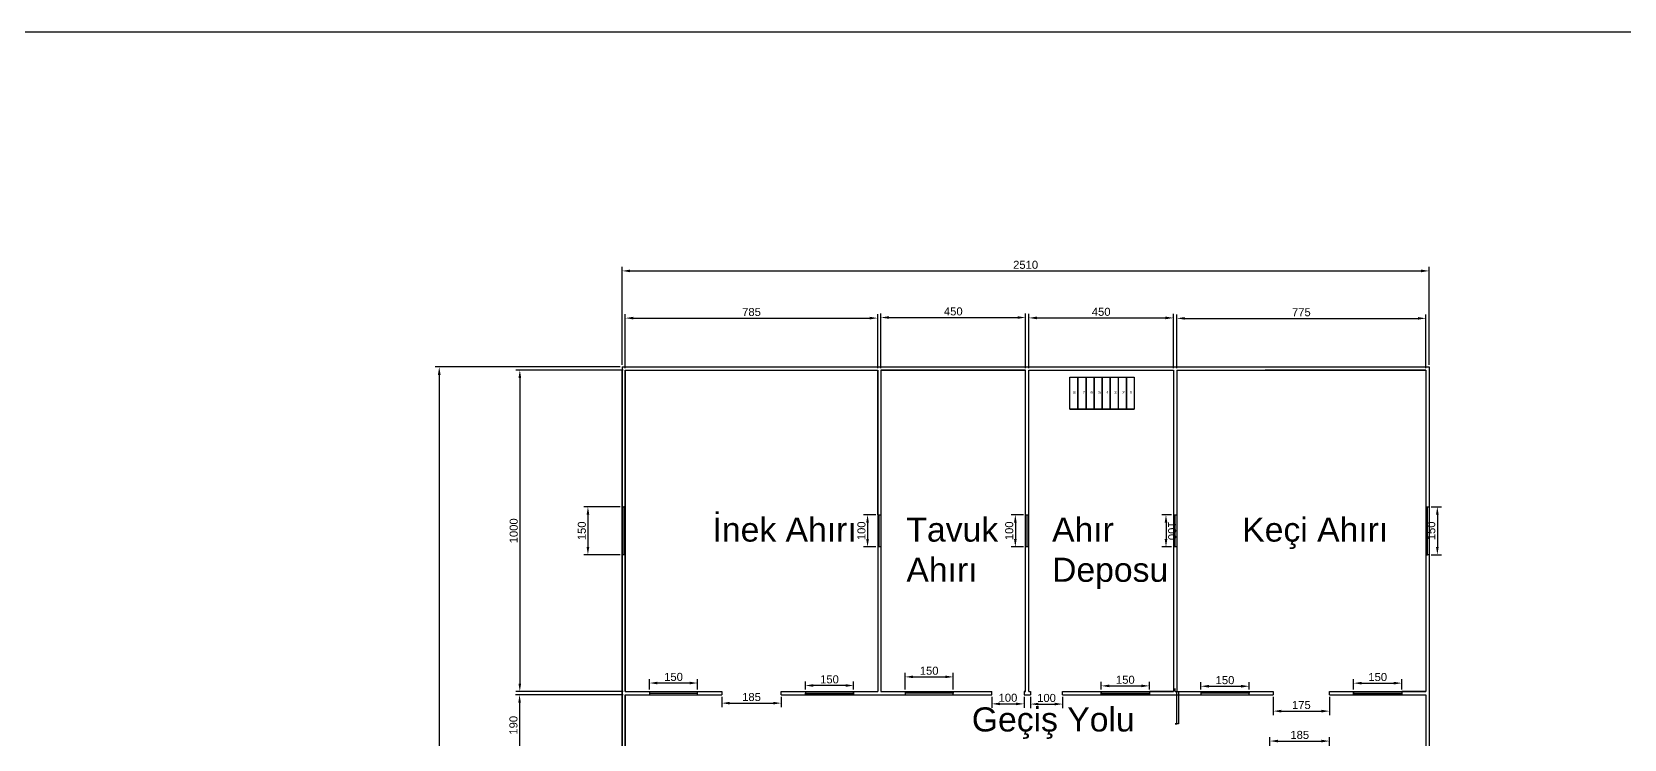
# Model space of a CAD drawing. Header units: millimetres. Extents: x 27207 to 63174, y 4783 to 28482.
# Drawn here: x 48317 to 53269, y 17137 to 19337 of the extents above; entities that cross this region are included whole.
import ezdxf

# ---------------------------------------------------------------- set-up
doc = ezdxf.new("R2010")
doc.units = ezdxf.units.MM
doc.header["$LTSCALE"] = 20
doc.linetypes.add('ACAD_ISO02W100', pattern=[15, 12, -3])
doc.layers.get('Defpoints').update_dxf_attribs({"color": 5})
doc.layers.add('İsimler', color=2, linetype='Continuous')
doc.layers.add('Uzunluklar', color=4, linetype='Continuous', lineweight=211)
doc.styles.add('Arial_3', font='Arial Unicode MS.ttf', dxfattribs={"height": 3})
doc.styles.get("Standard").update_dxf_attribs({"font": 'Arial Unicode MS.ttf'})
doc.dimstyles.new('Decimal-25', dxfattribs={"dimscale": 10, "dimtxt": 2.5, "dimasz": 2.5, "dimexe": 1.25, "dimexo": 0.625, "dimtad": 1, "dimtxsty": 'Standard', "dimcen": 2.5, "dimadec": 0, "dimazin": 0, "dimtfac": 1, "dimtmove": 0, "dimatfit": 3, "dimfxl": 1, "dimarcsym": 0})

# ---------------------------------------------------------------- blocks, each defined once
blk = doc.blocks.new('*D73')
at = {"layer": 'Defpoints', "color": 0, "linetype": 'ACAD_ISO02W100', "ltscale": 70, "transparency": 16777216}
for p in [(52662.9, 18593.6), (50152.9, 18295.1), (52662.9, 18295.1)]:
    blk.add_point(p, dxfattribs=at)
at = {"layer": 'Uzunluklar', "color": 0, "linetype": 'ACAD_ISO02W100', "lineweight": -2, "ltscale": 70, "transparency": 16777216}
for p, q in [((50152.9, 18301.3), (50152.9, 18606.1)), ((50177.9, 18593.6), (52637.9, 18593.6)), ((52662.9, 18301.3), (52662.9, 18606.1))]:
    blk.add_line(p, q, dxfattribs=at)
at = {"layer": 'Uzunluklar', "color": 0, "linetype": 'ACAD_ISO02W100', "ltscale": 70, "transparency": 16777216}
for points in [[(50177.9, 18597.7), (50177.9, 18589.4), (50152.9, 18593.6)], [(52637.9, 18597.7), (52637.9, 18589.4), (52662.9, 18593.6)]]:
    blk.add_solid(points, dxfattribs=at)
at = {"layer": 'Uzunluklar', "color": 0, "linetype": 'ACAD_ISO02W100', "lineweight": 50, "ltscale": 70, "transparency": 16777216, "insert": (51407.9, 18612.5), "char_height": 25, "attachment_point": 5}
blk.add_mtext('2510', dxfattribs=at)
blk = doc.blocks.new('*D74')
at = {"layer": 'Defpoints', "color": 0, "linetype": 'ACAD_ISO02W100', "ltscale": 70, "transparency": 16777216}
for p in [(50152.9, 18295.1), (49584.3, 14275.1), (50152.9, 14275.1)]:
    blk.add_point(p, dxfattribs=at)
at = {"layer": 'Uzunluklar', "color": 0, "linetype": 'ACAD_ISO02W100', "lineweight": -2, "ltscale": 70, "transparency": 16777216}
for p, q in [((50146.7, 18295.1), (49571.8, 18295.1)), ((49584.3, 18270.1), (49584.3, 14300.1)), ((50146.7, 14275.1), (49571.8, 14275.1))]:
    blk.add_line(p, q, dxfattribs=at)
at = {"layer": 'Uzunluklar', "color": 0, "linetype": 'ACAD_ISO02W100', "ltscale": 70, "transparency": 16777216}
for points in [[(49580.1, 18270.1), (49588.4, 18270.1), (49584.3, 18295.1)], [(49580.1, 14300.1), (49588.4, 14300.1), (49584.3, 14275.1)]]:
    blk.add_solid(points, dxfattribs=at)
at = {"layer": 'Uzunluklar', "color": 0, "linetype": 'ACAD_ISO02W100', "lineweight": 50, "ltscale": 70, "transparency": 16777216, "insert": (49565.3, 16285.1), "char_height": 25, "attachment_point": 5, "rotation": 90}
blk.add_mtext('4020', dxfattribs=at)
blk = doc.blocks.new('*D75')
at = {"layer": 'Defpoints', "color": 0, "linetype": 'ACAD_ISO02W100', "ltscale": 70, "transparency": 16777216}
for p in [(50162.9, 18285.1), (49834.8, 17285.1), (50162.9, 17285.1)]:
    blk.add_point(p, dxfattribs=at)
at = {"layer": 'Uzunluklar', "color": 0, "linetype": 'ACAD_ISO02W100', "lineweight": -2, "ltscale": 70, "transparency": 16777216}
for p, q in [((50156.7, 18285.1), (49822.3, 18285.1)), ((49834.8, 18260.1), (49834.8, 17310.1)), ((50156.7, 17285.1), (49822.3, 17285.1))]:
    blk.add_line(p, q, dxfattribs=at)
at = {"layer": 'Uzunluklar', "color": 0, "linetype": 'ACAD_ISO02W100', "ltscale": 70, "transparency": 16777216}
for points in [[(49830.6, 18260.1), (49839, 18260.1), (49834.8, 18285.1)], [(49830.6, 17310.1), (49839, 17310.1), (49834.8, 17285.1)]]:
    blk.add_solid(points, dxfattribs=at)
at = {"layer": 'Uzunluklar', "color": 0, "linetype": 'ACAD_ISO02W100', "lineweight": 50, "ltscale": 70, "transparency": 16777216, "insert": (49815.9, 17785.1), "char_height": 25, "attachment_point": 5, "rotation": 90}
blk.add_mtext('1000', dxfattribs=at)
blk = doc.blocks.new('*D76')
at = {"layer": 'Defpoints', "color": 0, "linetype": 'ACAD_ISO02W100', "ltscale": 70, "transparency": 16777216}
for p in [(50152.9, 17860.1), (50046.6, 17710.1), (50152.9, 17710.1)]:
    blk.add_point(p, dxfattribs=at)
at = {"layer": 'Uzunluklar', "color": 0, "linetype": 'ACAD_ISO02W100', "lineweight": -2, "ltscale": 70, "transparency": 16777216}
for p, q in [((50146.7, 17860.1), (50034.1, 17860.1)), ((50046.6, 17835.1), (50046.6, 17735.1)), ((50146.7, 17710.1), (50034.1, 17710.1))]:
    blk.add_line(p, q, dxfattribs=at)
at = {"layer": 'Uzunluklar', "color": 0, "linetype": 'ACAD_ISO02W100', "ltscale": 70, "transparency": 16777216}
for points in [[(50042.5, 17835.1), (50050.8, 17835.1), (50046.6, 17860.1)], [(50042.5, 17735.1), (50050.8, 17735.1), (50046.6, 17710.1)]]:
    blk.add_solid(points, dxfattribs=at)
at = {"layer": 'Uzunluklar', "color": 0, "linetype": 'ACAD_ISO02W100', "lineweight": 50, "ltscale": 70, "transparency": 16777216, "insert": (50027.7, 17785.1), "char_height": 25, "attachment_point": 5, "rotation": 90}
blk.add_mtext('150', dxfattribs=at)
blk = doc.blocks.new('*D77')
at = {"layer": 'Defpoints', "color": 0, "linetype": 'ACAD_ISO02W100', "ltscale": 70, "transparency": 16777216}
for p in [(50947.9, 18446.8), (50162.9, 18285.1), (50947.9, 18285.1)]:
    blk.add_point(p, dxfattribs=at)
at = {"layer": 'Uzunluklar', "color": 0, "linetype": 'ACAD_ISO02W100', "lineweight": -2, "ltscale": 70, "transparency": 16777216}
for p, q in [((50162.9, 18291.3), (50162.9, 18459.3)), ((50187.9, 18446.8), (50922.9, 18446.8)), ((50947.9, 18291.3), (50947.9, 18459.3))]:
    blk.add_line(p, q, dxfattribs=at)
at = {"layer": 'Uzunluklar', "color": 0, "linetype": 'ACAD_ISO02W100', "ltscale": 70, "transparency": 16777216}
for points in [[(50187.9, 18451), (50187.9, 18442.7), (50162.9, 18446.8)], [(50922.9, 18451), (50922.9, 18442.7), (50947.9, 18446.8)]]:
    blk.add_solid(points, dxfattribs=at)
at = {"layer": 'Uzunluklar', "color": 0, "linetype": 'ACAD_ISO02W100', "lineweight": 50, "ltscale": 70, "transparency": 16777216, "insert": (50555.4, 18465.7), "char_height": 25, "attachment_point": 5}
blk.add_mtext('785', dxfattribs=at)
blk = doc.blocks.new('*D78')
at = {"layer": 'Defpoints', "color": 0, "linetype": 'ACAD_ISO02W100', "ltscale": 70, "transparency": 16777216}
for p in [(51407.9, 18448.6), (50957.9, 18285.1), (51407.9, 18285.1)]:
    blk.add_point(p, dxfattribs=at)
at = {"layer": 'Uzunluklar', "color": 0, "linetype": 'ACAD_ISO02W100', "lineweight": -2, "ltscale": 70, "transparency": 16777216}
for p, q in [((50957.9, 18291.3), (50957.9, 18461.1)), ((50982.9, 18448.6), (51382.9, 18448.6)), ((51407.9, 18291.3), (51407.9, 18461.1))]:
    blk.add_line(p, q, dxfattribs=at)
at = {"layer": 'Uzunluklar', "color": 0, "linetype": 'ACAD_ISO02W100', "ltscale": 70, "transparency": 16777216}
for points in [[(50982.9, 18452.8), (50982.9, 18444.5), (50957.9, 18448.6)], [(51382.9, 18452.8), (51382.9, 18444.5), (51407.9, 18448.6)]]:
    blk.add_solid(points, dxfattribs=at)
at = {"layer": 'Uzunluklar', "color": 0, "linetype": 'ACAD_ISO02W100', "lineweight": 50, "ltscale": 70, "transparency": 16777216, "insert": (51182.9, 18467.5), "char_height": 25, "attachment_point": 5}
blk.add_mtext('450', dxfattribs=at)
blk = doc.blocks.new('*D79')
at = {"layer": 'Defpoints', "color": 0, "linetype": 'ACAD_ISO02W100', "ltscale": 70, "transparency": 16777216}
for p in [(51867.9, 18447.4), (51417.9, 18285.1), (51867.9, 18285.1)]:
    blk.add_point(p, dxfattribs=at)
at = {"layer": 'Uzunluklar', "color": 0, "linetype": 'ACAD_ISO02W100', "lineweight": -2, "ltscale": 70, "transparency": 16777216}
for p, q in [((51417.9, 18291.3), (51417.9, 18459.9)), ((51442.9, 18447.4), (51842.9, 18447.4)), ((51867.9, 18291.3), (51867.9, 18459.9))]:
    blk.add_line(p, q, dxfattribs=at)
at = {"layer": 'Uzunluklar', "color": 0, "linetype": 'ACAD_ISO02W100', "ltscale": 70, "transparency": 16777216}
for points in [[(51442.9, 18451.6), (51442.9, 18443.2), (51417.9, 18447.4)], [(51842.9, 18451.6), (51842.9, 18443.2), (51867.9, 18447.4)]]:
    blk.add_solid(points, dxfattribs=at)
at = {"layer": 'Uzunluklar', "color": 0, "linetype": 'ACAD_ISO02W100', "lineweight": 50, "ltscale": 70, "transparency": 16777216, "insert": (51642.9, 18466.3), "char_height": 25, "attachment_point": 5}
blk.add_mtext('450', dxfattribs=at)
blk = doc.blocks.new('*D80')
at = {"layer": 'Defpoints', "color": 0, "linetype": 'ACAD_ISO02W100', "ltscale": 70, "transparency": 16777216}
for p in [(52652.9, 18446), (51877.9, 18285.1), (52652.9, 18285.1)]:
    blk.add_point(p, dxfattribs=at)
at = {"layer": 'Uzunluklar', "color": 0, "linetype": 'ACAD_ISO02W100', "lineweight": -2, "ltscale": 70, "transparency": 16777216}
for p, q in [((51877.9, 18291.3), (51877.9, 18458.5)), ((51902.9, 18446), (52627.9, 18446)), ((52652.9, 18291.3), (52652.9, 18458.5))]:
    blk.add_line(p, q, dxfattribs=at)
at = {"layer": 'Uzunluklar', "color": 0, "linetype": 'ACAD_ISO02W100', "ltscale": 70, "transparency": 16777216}
for points in [[(51902.9, 18450.2), (51902.9, 18441.9), (51877.9, 18446)], [(52627.9, 18450.2), (52627.9, 18441.9), (52652.9, 18446)]]:
    blk.add_solid(points, dxfattribs=at)
at = {"layer": 'Uzunluklar', "color": 0, "linetype": 'ACAD_ISO02W100', "lineweight": 50, "ltscale": 70, "transparency": 16777216, "insert": (52265.4, 18465), "char_height": 25, "attachment_point": 5}
blk.add_mtext('775', dxfattribs=at)
blk = doc.blocks.new('*D81')
at = {"layer": 'Defpoints', "color": 0, "linetype": 'ACAD_ISO02W100', "ltscale": 70, "transparency": 16777216}
for p in [(50162.9, 17275.1), (49834, 17085.1), (50162.9, 17085.1)]:
    blk.add_point(p, dxfattribs=at)
at = {"layer": 'Uzunluklar', "color": 0, "linetype": 'ACAD_ISO02W100', "lineweight": -2, "ltscale": 70, "transparency": 16777216}
for p, q in [((50156.7, 17275.1), (49821.5, 17275.1)), ((49834, 17250.1), (49834, 17110.1)), ((50156.7, 17085.1), (49821.5, 17085.1))]:
    blk.add_line(p, q, dxfattribs=at)
at = {"layer": 'Uzunluklar', "color": 0, "linetype": 'ACAD_ISO02W100', "ltscale": 70, "transparency": 16777216}
for points in [[(49829.9, 17250.1), (49838.2, 17250.1), (49834, 17275.1)], [(49829.9, 17110.1), (49838.2, 17110.1), (49834, 17085.1)]]:
    blk.add_solid(points, dxfattribs=at)
at = {"layer": 'Uzunluklar', "color": 0, "linetype": 'ACAD_ISO02W100', "lineweight": 50, "ltscale": 70, "transparency": 16777216, "insert": (49815.1, 17180.1), "char_height": 25, "attachment_point": 5, "rotation": 90}
blk.add_mtext('190', dxfattribs=at)
blk = doc.blocks.new('*D85')
at = {"layer": 'Defpoints', "color": 0, "linetype": 'ACAD_ISO02W100', "ltscale": 70, "transparency": 16777216}
for p in [(50462.9, 17275.1), (50647.9, 17275.1), (50647.9, 17249)]:
    blk.add_point(p, dxfattribs=at)
at = {"layer": 'Uzunluklar', "color": 0, "linetype": 'ACAD_ISO02W100', "lineweight": -2, "ltscale": 70, "transparency": 16777216}
for p, q in [((50462.9, 17268.8), (50462.9, 17236.5)), ((50487.9, 17249), (50622.9, 17249)), ((50647.9, 17268.8), (50647.9, 17236.5))]:
    blk.add_line(p, q, dxfattribs=at)
at = {"layer": 'Uzunluklar', "color": 0, "linetype": 'ACAD_ISO02W100', "ltscale": 70, "transparency": 16777216}
for points in [[(50487.9, 17253.1), (50487.9, 17244.8), (50462.9, 17249)], [(50622.9, 17253.1), (50622.9, 17244.8), (50647.9, 17249)]]:
    blk.add_solid(points, dxfattribs=at)
at = {"layer": 'Uzunluklar', "color": 0, "linetype": 'ACAD_ISO02W100', "lineweight": 50, "ltscale": 70, "transparency": 16777216, "insert": (50555.4, 17267.9), "char_height": 25, "attachment_point": 5}
blk.add_mtext('185', dxfattribs=at)
blk = doc.blocks.new('*D86')
at = {"layer": 'Defpoints', "color": 0, "linetype": 'ACAD_ISO02W100', "ltscale": 70, "transparency": 16777216}
for p in [(51302.9, 17275.1), (51402.9, 17275.1), (51402.9, 17246.7)]:
    blk.add_point(p, dxfattribs=at)
at = {"layer": 'Uzunluklar', "color": 0, "linetype": 'ACAD_ISO02W100', "lineweight": -2, "ltscale": 70, "transparency": 16777216}
for p, q in [((51302.9, 17268.8), (51302.9, 17234.2)), ((51327.9, 17246.7), (51377.9, 17246.7)), ((51402.9, 17268.8), (51402.9, 17234.2))]:
    blk.add_line(p, q, dxfattribs=at)
at = {"layer": 'Uzunluklar', "color": 0, "linetype": 'ACAD_ISO02W100', "ltscale": 70, "transparency": 16777216}
for points in [[(51327.9, 17250.9), (51327.9, 17242.6), (51302.9, 17246.7)], [(51377.9, 17250.9), (51377.9, 17242.6), (51402.9, 17246.7)]]:
    blk.add_solid(points, dxfattribs=at)
at = {"layer": 'Uzunluklar', "color": 0, "linetype": 'ACAD_ISO02W100', "lineweight": 50, "ltscale": 70, "transparency": 16777216, "insert": (51352.9, 17265.6), "char_height": 25, "attachment_point": 5}
blk.add_mtext('100', dxfattribs=at)
blk = doc.blocks.new('*D87')
at = {"layer": 'Defpoints', "color": 0, "linetype": 'ACAD_ISO02W100', "ltscale": 70, "transparency": 16777216}
for p in [(51422.9, 17275.1), (51522.9, 17275.1), (51522.9, 17246.1)]:
    blk.add_point(p, dxfattribs=at)
at = {"layer": 'Uzunluklar', "color": 0, "linetype": 'ACAD_ISO02W100', "lineweight": -2, "ltscale": 70, "transparency": 16777216}
for p, q in [((51422.9, 17268.8), (51422.9, 17233.6)), ((51447.9, 17246.1), (51497.9, 17246.1)), ((51522.9, 17268.8), (51522.9, 17233.6))]:
    blk.add_line(p, q, dxfattribs=at)
at = {"layer": 'Uzunluklar', "color": 0, "linetype": 'ACAD_ISO02W100', "ltscale": 70, "transparency": 16777216}
for points in [[(51447.9, 17250.3), (51447.9, 17242), (51422.9, 17246.1)], [(51497.9, 17250.3), (51497.9, 17242), (51522.9, 17246.1)]]:
    blk.add_solid(points, dxfattribs=at)
at = {"layer": 'Uzunluklar', "color": 0, "linetype": 'ACAD_ISO02W100', "lineweight": 50, "ltscale": 70, "transparency": 16777216, "insert": (51472.9, 17265), "char_height": 25, "attachment_point": 5}
blk.add_mtext('100', dxfattribs=at)
blk = doc.blocks.new('*D103')
at = {"layer": 'Defpoints', "color": 0, "linetype": 'ACAD_ISO02W100', "ltscale": 70, "transparency": 16777216}
for p in [(52177.9, 17275.1), (52352.9, 17275.1), (52352.9, 17224.2)]:
    blk.add_point(p, dxfattribs=at)
at = {"layer": 'Uzunluklar', "color": 0, "linetype": 'ACAD_ISO02W100', "lineweight": -2, "ltscale": 70, "transparency": 16777216}
for p, q in [((52177.9, 17268.8), (52177.9, 17211.7)), ((52352.9, 17268.8), (52352.9, 17211.7)), ((52202.9, 17224.2), (52327.9, 17224.2))]:
    blk.add_line(p, q, dxfattribs=at)
at = {"layer": 'Uzunluklar', "color": 0, "linetype": 'ACAD_ISO02W100', "ltscale": 70, "transparency": 16777216}
for points in [[(52202.9, 17228.3), (52202.9, 17220), (52177.9, 17224.2)], [(52327.9, 17228.3), (52327.9, 17220), (52352.9, 17224.2)]]:
    blk.add_solid(points, dxfattribs=at)
at = {"layer": 'Uzunluklar', "color": 0, "linetype": 'ACAD_ISO02W100', "lineweight": 50, "ltscale": 70, "transparency": 16777216, "insert": (52265.4, 17243.1), "char_height": 25, "attachment_point": 5}
blk.add_mtext('175', dxfattribs=at)
blk = doc.blocks.new('*D104')
at = {"layer": 'Defpoints', "color": 0, "linetype": 'ACAD_ISO02W100', "ltscale": 70, "transparency": 16777216}
for p in [(52167.9, 17085.1), (52352.9, 17131), (52352.9, 17085.1)]:
    blk.add_point(p, dxfattribs=at)
at = {"layer": 'Uzunluklar', "color": 0, "linetype": 'ACAD_ISO02W100', "lineweight": -2, "ltscale": 70, "transparency": 16777216}
for p, q in [((52167.9, 17091.3), (52167.9, 17143.5)), ((52352.9, 17091.3), (52352.9, 17143.5)), ((52192.9, 17131), (52327.9, 17131))]:
    blk.add_line(p, q, dxfattribs=at)
at = {"layer": 'Uzunluklar', "color": 0, "linetype": 'ACAD_ISO02W100', "ltscale": 70, "transparency": 16777216}
for points in [[(52192.9, 17135.2), (52192.9, 17126.9), (52167.9, 17131)], [(52327.9, 17135.2), (52327.9, 17126.9), (52352.9, 17131)]]:
    blk.add_solid(points, dxfattribs=at)
at = {"layer": 'Uzunluklar', "color": 0, "linetype": 'ACAD_ISO02W100', "lineweight": 50, "ltscale": 70, "transparency": 16777216, "insert": (52260.4, 17150), "char_height": 25, "attachment_point": 5}
blk.add_mtext('185', dxfattribs=at)
blk = doc.blocks.new('*D105')
at = {"layer": 'Defpoints', "color": 0, "linetype": 'ACAD_ISO02W100', "ltscale": 70, "transparency": 16777216}
for p in [(50947.9, 17835.1), (50916.3, 17735.1), (50947.9, 17735.1)]:
    blk.add_point(p, dxfattribs=at)
at = {"layer": 'Uzunluklar', "color": 0, "linetype": 'ACAD_ISO02W100', "lineweight": -2, "ltscale": 70, "transparency": 16777216}
for p, q in [((50941.7, 17835.1), (50903.8, 17835.1)), ((50916.3, 17810.1), (50916.3, 17760.1)), ((50941.7, 17735.1), (50903.8, 17735.1))]:
    blk.add_line(p, q, dxfattribs=at)
at = {"layer": 'Uzunluklar', "color": 0, "linetype": 'ACAD_ISO02W100', "ltscale": 70, "transparency": 16777216}
for points in [[(50912.1, 17810.1), (50920.5, 17810.1), (50916.3, 17835.1)], [(50912.1, 17760.1), (50920.5, 17760.1), (50916.3, 17735.1)]]:
    blk.add_solid(points, dxfattribs=at)
at = {"layer": 'Uzunluklar', "color": 0, "linetype": 'ACAD_ISO02W100', "lineweight": 50, "ltscale": 70, "transparency": 16777216, "insert": (50897.4, 17785.1), "char_height": 25, "attachment_point": 5, "rotation": 90}
blk.add_mtext('100', dxfattribs=at)
blk = doc.blocks.new('*D106')
at = {"layer": 'Defpoints', "color": 0, "linetype": 'ACAD_ISO02W100', "ltscale": 70, "transparency": 16777216}
for p in [(51407.9, 17835.1), (51375.9, 17735.1), (51407.9, 17735.1)]:
    blk.add_point(p, dxfattribs=at)
at = {"layer": 'Uzunluklar', "color": 0, "linetype": 'ACAD_ISO02W100', "lineweight": -2, "ltscale": 70, "transparency": 16777216}
for p, q in [((51401.7, 17835.1), (51363.4, 17835.1)), ((51375.9, 17810.1), (51375.9, 17760.1)), ((51401.7, 17735.1), (51363.4, 17735.1))]:
    blk.add_line(p, q, dxfattribs=at)
at = {"layer": 'Uzunluklar', "color": 0, "linetype": 'ACAD_ISO02W100', "ltscale": 70, "transparency": 16777216}
for points in [[(51371.7, 17810.1), (51380.1, 17810.1), (51375.9, 17835.1)], [(51371.7, 17760.1), (51380.1, 17760.1), (51375.9, 17735.1)]]:
    blk.add_solid(points, dxfattribs=at)
at = {"layer": 'Uzunluklar', "color": 0, "linetype": 'ACAD_ISO02W100', "lineweight": 50, "ltscale": 70, "transparency": 16777216, "insert": (51357, 17785.1), "char_height": 25, "attachment_point": 5, "rotation": 89.9889}
blk.add_mtext('100', dxfattribs=at)
blk = doc.blocks.new('*D107')
at = {"layer": 'Defpoints', "color": 0, "linetype": 'ACAD_ISO02W100', "ltscale": 70, "transparency": 16777216}
for p in [(51867.8, 17835.1), (51844.5, 17735), (51867.9, 17735.1)]:
    blk.add_point(p, dxfattribs=at)
at = {"layer": 'Uzunluklar', "color": 0, "linetype": 'ACAD_ISO02W100', "lineweight": -2, "ltscale": 70, "transparency": 16777216}
for p, q in [((51861.6, 17835.1), (51831.9, 17835)), ((51844.5, 17810), (51844.5, 17760)), ((51861.7, 17735.1), (51832, 17735))]:
    blk.add_line(p, q, dxfattribs=at)
at = {"layer": 'Uzunluklar', "color": 0, "linetype": 'ACAD_ISO02W100', "ltscale": 70, "transparency": 16777216}
for points in [[(51848.6, 17810.1), (51840.3, 17810), (51844.4, 17835)], [(51848.7, 17760.1), (51840.3, 17760), (51844.5, 17735)]]:
    blk.add_solid(points, dxfattribs=at)
at = {"layer": 'Uzunluklar', "color": 0, "linetype": 'ACAD_ISO02W100', "lineweight": 50, "ltscale": 70, "transparency": 16777216, "insert": (51863.4, 17785.1), "char_height": 25, "attachment_point": 5, "rotation": 270.0467}
blk.add_mtext('100', dxfattribs=at)
blk = doc.blocks.new('*D93')
at = {"layer": 'Defpoints', "color": 0, "linetype": 'ACAD_ISO02W100', "ltscale": 70, "transparency": 16777216}
for p in [(52662.9, 17860.1), (52662.9, 17710.1), (52688.4, 17710.1)]:
    blk.add_point(p, dxfattribs=at)
at = {"layer": 'Uzunluklar', "color": 0, "linetype": 'ACAD_ISO02W100', "lineweight": -2, "ltscale": 70, "transparency": 16777216}
for p, q in [((52669.2, 17860.1), (52700.9, 17860.1)), ((52688.4, 17835.1), (52688.4, 17735.1)), ((52669.2, 17710.1), (52700.9, 17710.1))]:
    blk.add_line(p, q, dxfattribs=at)
at = {"layer": 'Uzunluklar', "color": 0, "linetype": 'ACAD_ISO02W100', "ltscale": 70, "transparency": 16777216}
for points in [[(52684.2, 17835.1), (52692.5, 17835.1), (52688.4, 17860.1)], [(52684.2, 17735.1), (52692.5, 17735.1), (52688.4, 17710.1)]]:
    blk.add_solid(points, dxfattribs=at)
at = {"layer": 'Uzunluklar', "color": 0, "linetype": 'ACAD_ISO02W100', "lineweight": 50, "ltscale": 70, "transparency": 16777216, "insert": (52669.5, 17785.1), "char_height": 25, "attachment_point": 5, "rotation": 90}
blk.add_mtext('150', dxfattribs=at)
blk = doc.blocks.new('*D94')
at = {"layer": 'Defpoints', "color": 0, "linetype": 'ACAD_ISO02W100', "ltscale": 70, "transparency": 16777216}
for p in [(51032.9, 17285.1), (51182.9, 17330.7), (51182.9, 17285.1)]:
    blk.add_point(p, dxfattribs=at)
at = {"layer": 'Uzunluklar', "color": 0, "linetype": 'ACAD_ISO02W100', "lineweight": -2, "ltscale": 70, "transparency": 16777216}
for p, q in [((51032.9, 17291.3), (51032.9, 17343.2)), ((51182.9, 17291.3), (51182.9, 17343.2)), ((51057.9, 17330.7), (51157.9, 17330.7))]:
    blk.add_line(p, q, dxfattribs=at)
at = {"layer": 'Uzunluklar', "color": 0, "linetype": 'ACAD_ISO02W100', "ltscale": 70, "transparency": 16777216}
for points in [[(51057.9, 17334.9), (51057.9, 17326.6), (51032.9, 17330.7)], [(51157.9, 17334.9), (51157.9, 17326.6), (51182.9, 17330.7)]]:
    blk.add_solid(points, dxfattribs=at)
at = {"layer": 'Uzunluklar', "color": 0, "linetype": 'ACAD_ISO02W100', "lineweight": 50, "ltscale": 70, "transparency": 16777216, "insert": (51107.9, 17349.7), "char_height": 25, "attachment_point": 5}
blk.add_mtext('150', dxfattribs=at)
blk = doc.blocks.new('*D95')
at = {"layer": 'Defpoints', "color": 0, "linetype": 'ACAD_ISO02W100', "ltscale": 70, "transparency": 16777216}
for p in [(50722.9, 17303.9), (50722.9, 17285.1), (50872.9, 17285.1)]:
    blk.add_point(p, dxfattribs=at)
at = {"layer": 'Uzunluklar', "color": 0, "linetype": 'ACAD_ISO02W100', "lineweight": -2, "ltscale": 70, "transparency": 16777216}
for p, q in [((50722.9, 17291.3), (50722.9, 17316.4)), ((50847.9, 17303.9), (50747.9, 17303.9)), ((50872.9, 17291.3), (50872.9, 17316.4))]:
    blk.add_line(p, q, dxfattribs=at)
at = {"layer": 'Uzunluklar', "color": 0, "linetype": 'ACAD_ISO02W100', "ltscale": 70, "transparency": 16777216}
for points in [[(50747.9, 17308), (50747.9, 17299.7), (50722.9, 17303.9)], [(50847.9, 17308), (50847.9, 17299.7), (50872.9, 17303.9)]]:
    blk.add_solid(points, dxfattribs=at)
at = {"layer": 'Uzunluklar', "color": 0, "linetype": 'ACAD_ISO02W100', "lineweight": 50, "ltscale": 70, "transparency": 16777216, "insert": (50797.9, 17322.8), "char_height": 25, "attachment_point": 5}
blk.add_mtext('150', dxfattribs=at)
blk = doc.blocks.new('*D96')
at = {"layer": 'Defpoints', "color": 0, "linetype": 'ACAD_ISO02W100', "ltscale": 70, "transparency": 16777216}
for p in [(50237.9, 17311.6), (50237.9, 17285.1), (50387.9, 17285.1)]:
    blk.add_point(p, dxfattribs=at)
at = {"layer": 'Uzunluklar', "color": 0, "linetype": 'ACAD_ISO02W100', "lineweight": -2, "ltscale": 70, "transparency": 16777216}
for p, q in [((50237.9, 17291.3), (50237.9, 17324.1)), ((50362.9, 17311.6), (50262.9, 17311.6)), ((50387.9, 17291.3), (50387.9, 17324.1))]:
    blk.add_line(p, q, dxfattribs=at)
at = {"layer": 'Uzunluklar', "color": 0, "linetype": 'ACAD_ISO02W100', "ltscale": 70, "transparency": 16777216}
for points in [[(50262.9, 17315.7), (50262.9, 17307.4), (50237.9, 17311.6)], [(50362.9, 17315.7), (50362.9, 17307.4), (50387.9, 17311.6)]]:
    blk.add_solid(points, dxfattribs=at)
at = {"layer": 'Uzunluklar', "color": 0, "linetype": 'ACAD_ISO02W100', "lineweight": 50, "ltscale": 70, "transparency": 16777216, "insert": (50312.9, 17330.5), "char_height": 25, "attachment_point": 5}
blk.add_mtext('150', dxfattribs=at)
blk = doc.blocks.new('*D97')
at = {"layer": 'Defpoints', "color": 0, "linetype": 'ACAD_ISO02W100', "ltscale": 70, "transparency": 16777216}
for p in [(51642.9, 17285.1), (51792.9, 17302.7), (51792.9, 17285.1)]:
    blk.add_point(p, dxfattribs=at)
at = {"layer": 'Uzunluklar', "color": 0, "linetype": 'ACAD_ISO02W100', "lineweight": -2, "ltscale": 70, "transparency": 16777216}
for p, q in [((51642.9, 17291.3), (51642.9, 17315.2)), ((51667.9, 17302.7), (51767.9, 17302.7)), ((51792.9, 17291.3), (51792.9, 17315.2))]:
    blk.add_line(p, q, dxfattribs=at)
at = {"layer": 'Uzunluklar', "color": 0, "linetype": 'ACAD_ISO02W100', "ltscale": 70, "transparency": 16777216}
for points in [[(51667.9, 17306.8), (51667.9, 17298.5), (51642.9, 17302.7)], [(51767.9, 17306.8), (51767.9, 17298.5), (51792.9, 17302.7)]]:
    blk.add_solid(points, dxfattribs=at)
at = {"layer": 'Uzunluklar', "color": 0, "linetype": 'ACAD_ISO02W100', "lineweight": 50, "ltscale": 70, "transparency": 16777216, "insert": (51717.9, 17321.6), "char_height": 25, "attachment_point": 5}
blk.add_mtext('150', dxfattribs=at)
blk = doc.blocks.new('*D98')
at = {"layer": 'Defpoints', "color": 0, "linetype": 'ACAD_ISO02W100', "ltscale": 70, "transparency": 16777216}
for p in [(51952.9, 17285.1), (52102.9, 17301.6), (52102.9, 17285.1)]:
    blk.add_point(p, dxfattribs=at)
at = {"layer": 'Uzunluklar', "color": 0, "linetype": 'ACAD_ISO02W100', "lineweight": -2, "ltscale": 70, "transparency": 16777216}
for p, q in [((51952.9, 17291.3), (51952.9, 17314.1)), ((51977.9, 17301.6), (52077.9, 17301.6)), ((52102.9, 17291.3), (52102.9, 17314.1))]:
    blk.add_line(p, q, dxfattribs=at)
at = {"layer": 'Uzunluklar', "color": 0, "linetype": 'ACAD_ISO02W100', "ltscale": 70, "transparency": 16777216}
for points in [[(51977.9, 17305.7), (51977.9, 17297.4), (51952.9, 17301.6)], [(52077.9, 17305.7), (52077.9, 17297.4), (52102.9, 17301.6)]]:
    blk.add_solid(points, dxfattribs=at)
at = {"layer": 'Uzunluklar', "color": 0, "linetype": 'ACAD_ISO02W100', "lineweight": 50, "ltscale": 70, "transparency": 16777216, "insert": (52027.9, 17320.5), "char_height": 25, "attachment_point": 5}
blk.add_mtext('150', dxfattribs=at)
blk = doc.blocks.new('*D99')
at = {"layer": 'Defpoints', "color": 0, "linetype": 'ACAD_ISO02W100', "ltscale": 70, "transparency": 16777216}
for p in [(52427.9, 17285.1), (52577.9, 17311.2), (52577.9, 17285.1)]:
    blk.add_point(p, dxfattribs=at)
at = {"layer": 'Uzunluklar', "color": 0, "linetype": 'ACAD_ISO02W100', "lineweight": -2, "ltscale": 70, "transparency": 16777216}
for p, q in [((52427.9, 17291.3), (52427.9, 17323.7)), ((52452.9, 17311.2), (52552.9, 17311.2)), ((52577.9, 17291.3), (52577.9, 17323.7))]:
    blk.add_line(p, q, dxfattribs=at)
at = {"layer": 'Uzunluklar', "color": 0, "linetype": 'ACAD_ISO02W100', "ltscale": 70, "transparency": 16777216}
for points in [[(52452.9, 17315.3), (52452.9, 17307), (52427.9, 17311.2)], [(52552.9, 17315.3), (52552.9, 17307), (52577.9, 17311.2)]]:
    blk.add_solid(points, dxfattribs=at)
at = {"layer": 'Uzunluklar', "color": 0, "linetype": 'ACAD_ISO02W100', "lineweight": 50, "ltscale": 70, "transparency": 16777216, "insert": (52502.9, 17330.1), "char_height": 25, "attachment_point": 5}
blk.add_mtext('150', dxfattribs=at)

msp = doc.modelspace()

# ---------------------------------------------------------------- linework, layer by layer
for p, q in [((50152.911, 18295.067), (52662.911, 18295.067)), ((50152.911, 18295.067), (50152.911, 17285.067)), ((50152.911, 14285.067), (50152.911, 18285.067)), ((50162.911, 17285.067), (50162.911, 18285.067)), ((50162.911, 18285.067), (50947.911, 18285.067)), ((50162.911, 18285.067), (50162.911, 17285.067)), ((50162.911, 18285.067), (50170.911, 18285.067)), ((50170.911, 18285.067), (50947.911, 18285.067)), ((50947.911, 18285.067), (50947.911, 17285.067)), ((50947.911, 18285.067), (50947.911, 17835.067)), ((50947.911, 17845.067), (50947.911, 18285.067)), ((50957.911, 18285.067), (50960.911, 18285.067)), ((50957.911, 18285.067), (50960.911, 18285.067)), ((51407.911, 18285.067), (50957.911, 18285.067)), ((50957.911, 18285.067), (50957.911, 17285.067)), ((50960.911, 18285.067), (51407.911, 18285.067)), ((51407.911, 17285.067), (51407.911, 18285.067)), ((51417.911, 17285.067), (51417.911, 18285.067)), ((51417.911, 18285.067), (51867.911, 18285.067)), ((51417.911, 18285.067), (51867.911, 18285.067)), ((51867.911, 18285.067), (51867.911, 17285.067)), ((51877.911, 18285.067), (52152.911, 18285.067)), ((51877.911, 18285.067), (51877.911, 17285.067)), ((52152.911, 18285.067), (52652.911, 18285.067)), ((52652.911, 18285.067), (52152.911, 18285.067)), ((52652.911, 18285.067), (52652.911, 17285.067)), ((52652.911, 18285.067), (52652.911, 17860.067)), ((52662.911, 18295.067), (52662.911, 14275.067)), ((51545.234, 18163.544), (51545.234, 18263.544)), ((51545.234, 18263.544), (51745.234, 18263.544)), ((51570.234, 18163.544), (51570.234, 18263.544)), ((51571.234, 18163.544), (51571.234, 18263.544)), ((51576.758, 18263.544), (51615.246, 18263.544)), ((51596.234, 18163.544), (51596.234, 18263.544)), ((51597.234, 18163.544), (51597.234, 18263.544)), ((51621.234, 18163.544), (51621.234, 18263.544)), ((51622.234, 18163.544), (51622.234, 18263.544)), ((51646.234, 18163.544), (51646.234, 18263.544)), ((51647.234, 18163.544), (51647.234, 18263.544)), ((51667.629, 18263.544), (51722.956, 18263.544)), ((51671.234, 18163.544), (51671.234, 18263.544)), ((51672.234, 18163.544), (51672.234, 18263.544)), ((51696.234, 18163.544), (51696.234, 18263.544)), ((51697.234, 18163.544), (51697.234, 18263.544)), ((51721.234, 18163.544), (51721.234, 18263.544)), ((51722.234, 18163.544), (51722.234, 18263.544)), ((51745.234, 18263.544), (51745.234, 18163.544)), ((51745.234, 18232.757), (51745.234, 18187.657)), ((51745.234, 18163.544), (51545.234, 18163.544)), ((51745.234, 18162.544), (51545.234, 18162.544)), ((50152.911, 17710.067), (50152.911, 17860.067)), ((50152.911, 17860.067), (50162.911, 17860.067)), ((50162.911, 17860.067), (50157.911, 17860.067)), ((50157.911, 17860.067), (50157.911, 17710.067)), ((50947.911, 17835.067), (50947.911, 17845.067)), ((50947.911, 17835.067), (50957.911, 17835.067)), ((50952.911, 17735.067), (50952.911, 17835.067)), ((51407.93, 17835.067), (51417.93, 17835.067)), ((51412.93, 17735.067), (51412.93, 17835.067)), ((51867.829, 17835.067), (51877.829, 17835.067)), ((51872.829, 17735.067), (51872.829, 17835.067)), ((52652.911, 17860.067), (52662.911, 17860.067)), ((52657.911, 17710.067), (52657.911, 17860.067)), ((52662.911, 17860.067), (52662.911, 17710.067)), ((50957.911, 17735.067), (50947.911, 17735.067)), ((51417.93, 17735.067), (51407.93, 17735.067)), ((51877.829, 17735.067), (51867.829, 17735.067)), ((50162.911, 17710.067), (50152.911, 17710.067)), ((50162.911, 17285.067), (50162.911, 17710.067)), ((52662.911, 17710.067), (52652.911, 17710.067)), ((52652.911, 17710.067), (52657.911, 17710.067)), ((50152.911, 17285.067), (50152.911, 16285.067)), ((50162.911, 17285.067), (50462.911, 17285.067)), ((50162.911, 17285.067), (50237.911, 17285.067)), ((50237.911, 17285.067), (50237.911, 17275.067)), ((50237.911, 17285.067), (50237.911, 17280.067)), ((50387.911, 17275.067), (50387.911, 17285.067)), ((50462.911, 17285.067), (50462.911, 17275.067)), ((50647.911, 17285.067), (50947.911, 17285.067)), ((50647.911, 17275.067), (50647.911, 17285.067)), ((50647.911, 17285.067), (50722.911, 17285.067)), ((50722.911, 17285.067), (50722.911, 17280.067)), ((50872.911, 17280.067), (50872.911, 17285.067)), ((50872.911, 17285.067), (50872.911, 17275.067)), ((50957.911, 17285.067), (51302.911, 17285.067)), ((50957.911, 17285.067), (51032.911, 17285.067)), ((51032.911, 17285.067), (51032.911, 17275.067)), ((51182.911, 17275.067), (51182.911, 17285.067)), ((51182.911, 17285.067), (51182.911, 17280.067)), ((51302.911, 17275.067), (51302.911, 17285.067)), ((51402.911, 17285.067), (51407.911, 17285.067)), ((51407.911, 17285.067), (51402.911, 17285.067)), ((51402.911, 17285.067), (51402.911, 17275.067)), ((51417.911, 17285.067), (51422.911, 17285.067)), ((51417.911, 17285.067), (51422.911, 17285.067)), ((51422.911, 17285.067), (51422.911, 17275.067)), ((51522.911, 17285.067), (51867.911, 17285.067)), ((51522.911, 17275.067), (51522.911, 17285.067)), ((51642.911, 17275.067), (51642.911, 17285.067)), ((51642.911, 17285.067), (51642.911, 17280.067)), ((51867.911, 17285.067), (51792.911, 17285.067)), ((51792.911, 17285.067), (51792.911, 17275.067)), ((51872.911, 17285.067), (51872.911, 17295.067)), ((51872.911, 17285.067), (51882.911, 17285.067)), ((51877.911, 17285.067), (52177.911, 17285.067)), ((51877.911, 17285.067), (51952.911, 17285.067)), ((51877.911, 17185.067), (51877.911, 17285.067)), ((51882.911, 17285.067), (51882.911, 17185.067)), ((51952.911, 17285.067), (51952.911, 17275.067)), ((52102.911, 17275.067), (52102.911, 17285.067)), ((52102.911, 17285.067), (52102.911, 17280.067)), ((52177.911, 17285.067), (52177.911, 17275.067)), ((52352.911, 17285.067), (52652.911, 17285.067)), ((52352.911, 17275.067), (52352.911, 17285.067)), ((52427.911, 17275.067), (52427.911, 17285.067)), ((52427.911, 17285.067), (52427.911, 17280.067)), ((52652.911, 17285.067), (52577.911, 17285.067)), ((52577.911, 17285.067), (52577.911, 17275.067)), ((50162.911, 17085.067), (50162.911, 17275.067)), ((50162.911, 17275.067), (50462.911, 17275.067)), ((50162.911, 17275.067), (50162.911, 17085.067)), ((50237.911, 17280.067), (50387.911, 17280.147)), ((50647.911, 17275.067), (51302.911, 17275.067)), ((50722.911, 17280.067), (50872.911, 17280.067)), ((50722.911, 17275.067), (50722.911, 17280.067)), ((50872.911, 17275.067), (50722.911, 17275.067)), ((51182.911, 17280.067), (51032.911, 17280.067)), ((51032.911, 17275.067), (51182.911, 17275.067)), ((51402.911, 17275.067), (51422.911, 17275.067)), ((51522.911, 17275.067), (52177.911, 17275.067)), ((51642.911, 17280.067), (51792.911, 17280.067)), ((51792.911, 17275.067), (51642.911, 17275.067)), ((52102.911, 17280.067), (51952.911, 17280.067)), ((51952.911, 17275.067), (52102.911, 17275.067)), ((52352.911, 17275.067), (52652.911, 17275.067)), ((52427.911, 17280.067), (52577.911, 17280.067)), ((52577.911, 17275.067), (52427.911, 17275.067)), ((52652.911, 17275.067), (52652.911, 17085.067)), ((51882.911, 17185.067), (51872.911, 17185.067)), ((51872.911, 17185.067), (51877.911, 17185.067))]:
    msp.add_line(p, q)
at = {"ltscale": 75}
msp.add_lwpolyline([(31075.758, 19337.371), (60086.905, 19337.371), (60086.905, 12848.811), (31075.758, 12848.811)], close=True, dxfattribs=at)

# ---------------------------------------------------------------- texts
at = {"char_height": 9, "attachment_point": 1, "style": 'Arial_3'}
for s, insert in [('8', (51556.152, 18220.272)), ('7', (51585.631, 18220.272)), ('6', (51609.513, 18220.272)), ('5', (51634.514, 18220.272)), ('4', (51659.142, 18220.272)), ('3', (51683.77, 18220.272)), ('2', (51708.771, 18220.272)), ('1', (51731.907, 18220.272))]:
    msp.add_mtext_dynamic_manual_height_columns(s, width=25, gutter_width=15, heights=[0], dxfattribs=dict(at, insert=insert))
at = {"layer": 'İsimler', "char_height": 75, "attachment_point": 1, "style": 'Arial_3'}
for s, width, insert in [('{\\fArial Unicode MS|b0|i0|c134|p34;İn}ek Ahırı', 498.24104, (50434.202, 17826.495)), ('Tavuk ^JAhırı', 498.24104, (51037.079, 17826.495)), ('Ahır^JDeposu', 498.24104, (51490.197, 17826.495)), ('Keçi Ahırı', 498.24104, (52081.554, 17826.495)), ('Geçiş {\\fArial Unicode MS|b0|i0|c134|p34;Yolu}', 781.93303, (51240.514, 17235.794))]:
    msp.add_mtext_dynamic_manual_height_columns(s, width=width, gutter_width=15, heights=[0], dxfattribs=dict(at, insert=insert))

# ---------------------------------------------------------------- dimensions: what is measured, and where the dimension line sits
at = {"layer": 'Uzunluklar', "linetype": 'ACAD_ISO02W100', "lineweight": 50, "ltscale": 70}
for base, p1, p2, picture, middle in [((52662.911, 18593.569), (50152.911, 18295.067), (52662.911, 18295.067), '*D73', (51407.911, 18612.49)), ((50947.911, 18446.818), (50162.911, 18285.067), (50947.911, 18285.067), '*D77', (50555.411, 18465.738)), ((51407.911, 18448.625), (50957.911, 18285.067), (51407.911, 18285.067), '*D78', (51182.911, 18467.545)), ((51867.911, 18447.413), (51417.911, 18285.067), (51867.911, 18285.067), '*D79', (51642.911, 18466.334)), ((52652.911, 18446.048), (51877.911, 18285.067), (52652.911, 18285.067), '*D80', (52265.411, 18464.969)), ((50237.911, 17311.555), (50387.911, 17285.067), (50237.911, 17285.067), '*D96', (50312.911, 17330.476)), ((50722.911, 17303.87), (50872.911, 17285.067), (50722.911, 17285.067), '*D95', (50797.911, 17322.79)), ((51182.911, 17330.73), (51032.911, 17285.067), (51182.911, 17285.067), '*D94', (51107.911, 17349.65)), ((51792.911, 17302.659), (51642.911, 17285.067), (51792.911, 17285.067), '*D97', (51717.911, 17321.58)), ((52102.911, 17301.552), (51952.911, 17285.067), (52102.911, 17285.067), '*D98', (52027.911, 17320.473)), ((52577.911, 17311.179), (52427.911, 17285.067), (52577.911, 17285.067), '*D99', (52502.911, 17330.1)), ((50647.911, 17248.957), (50462.911, 17275.067), (50647.911, 17275.067), '*D85', (50555.411, 17267.878)), ((51402.911, 17246.718), (51302.911, 17275.067), (51402.911, 17275.067), '*D86', (51352.911, 17265.638)), ((51522.911, 17246.12), (51422.911, 17275.067), (51522.911, 17275.067), '*D87', (51472.911, 17265.041)), ((52352.911, 17224.151), (52177.911, 17275.067), (52352.911, 17275.067), '*D103', (52265.411, 17243.071)), ((52352.911, 17131.03), (52167.911, 17085.067), (52352.911, 17085.067), '*D104', (52260.411, 17149.95))]:
    dim = msp.add_linear_dim(base=base, p1=p1, p2=p2, dimstyle='Decimal-25', dxfattribs=at)
    dim.commit()
    dim.dimension.update_dxf_attribs({"geometry": picture, "text_midpoint": middle})
for base, p1, p2, picture, middle in [((49584.261, 14275.067), (50152.911, 18295.067), (50152.911, 14275.067), '*D74', (49565.341, 16285.067)), ((49834.793, 17285.067), (50162.911, 18285.067), (50162.911, 17285.067), '*D75', (49815.872, 17785.067)), ((50046.645, 17710.067), (50152.911, 17860.067), (50152.911, 17710.067), '*D76', (50027.725, 17785.067)), ((50916.299, 17735.067), (50947.911, 17835.067), (50947.911, 17735.067), '*D105', (50897.378, 17785.067)), ((52688.383, 17710.067), (52662.911, 17860.067), (52662.911, 17710.067), '*D93', (52669.462, 17785.067)), ((49834.032, 17085.067), (50162.911, 17275.067), (50162.911, 17085.067), '*D81', (49815.112, 17180.067))]:
    dim = msp.add_linear_dim(base=base, p1=p1, p2=p2, angle=90, dimstyle='Decimal-25', dxfattribs=at)
    dim.commit()
    dim.dimension.update_dxf_attribs({"geometry": picture, "text_midpoint": middle})
for p1, p2, distance, picture, middle in [((51407.93, 17835.067), (51407.911, 17735.067), -32.018, '*D106', (51356.982, 17785.077)), ((51867.829, 17835.067), (51867.911, 17735.067), -23.383, '*D107', (51863.407, 17785.064))]:
    dim = msp.add_aligned_dim(p1=p1, p2=p2, distance=distance, dimstyle='Decimal-25', dxfattribs=at)
    dim.commit()
    dim.dimension.update_dxf_attribs({"geometry": picture, "text_midpoint": middle})

doc.saveas('drawing.dxf')
